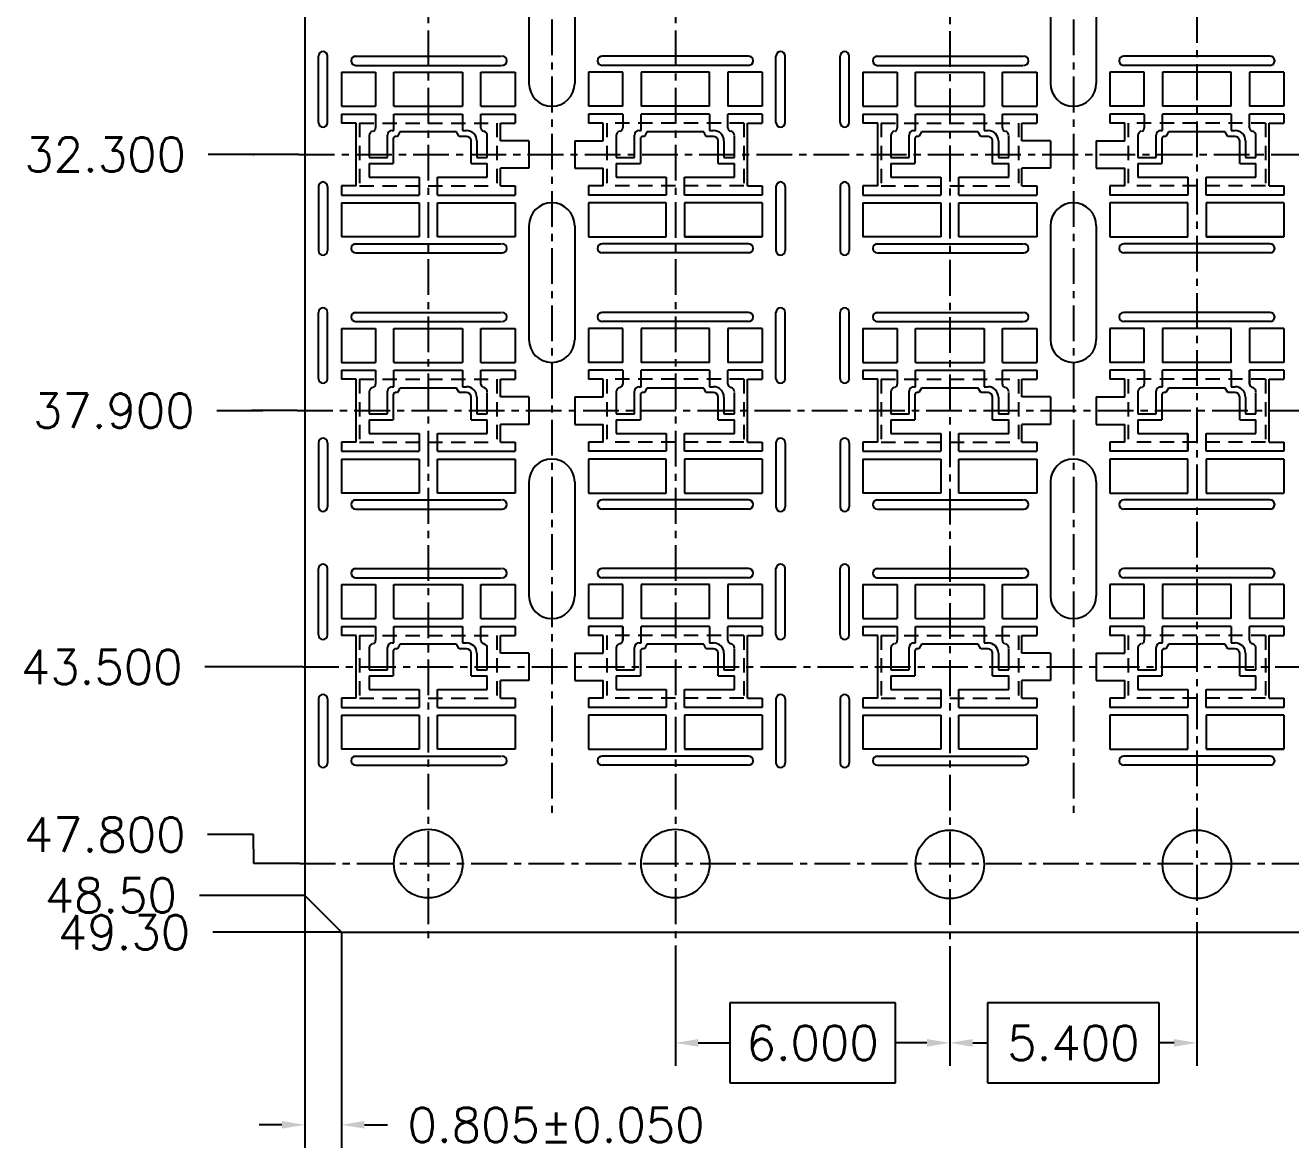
# Model space of a CAD drawing. Extents: x -243 to 181, y -292 to 90.
# Drawn here: x -242.5 to -131.9, y -161.1 to -62.9 of the extents above; entities that cross this region are included whole.
import ezdxf

# ---------------------------------------------------------------- set-up
doc = ezdxf.new("R2010")
doc.units = 0
doc.header["$LTSCALE"] = 2.5
doc.header["$MEASUREMENT"] = 0
doc.header["$PDMODE"] = 34
doc.linetypes.add('CENTER', pattern=[2, 1.25, -0.25, 0.25, -0.25])
doc.linetypes.add('DASHED', pattern=[0.8, 0.5, -0.3])
doc.layers.get('DEFPOINTS').update_dxf_attribs({"linetype": 'CONTINUOUS'})
for name, color, linetype in [('BORDER', 10, 'DASHED'), ('CENTER', 7, 'CENTER'), ('DIM', 7, 'CONTINUOUS'), ('INNERFRAME', 5, 'CONTINUOUS'), ('LF', 5, 'CONTINUOUS')]:
    doc.layers.add(name, color=color, linetype=linetype)
doc.styles.get("Standard").update_dxf_attribs({"font": 'txt.shx', "height": 3})
doc.dimstyles.new('DIM-B', dxfattribs={"dimscale": 2, "dimtxt": 3, "dimasz": 1, "dimexe": 1, "dimexo": 0, "dimgap": 1, "dimtad": 0, "dimtih": 1, "dimtoh": 1, "dimdec": 3, "dimlfac": 0.05, "dimzin": 0, "dimdsep": 46, "dimtxsty": 'STANDARD', "dimcen": 0.5, "dimadec": 0, "dimazin": 0, "dimtp": 0.025, "dimtm": 0.025, "dimtfac": 1, "dimtdec": 3, "dimtofl": 0, "dimtmove": 0, "dimatfit": 3, "dimfxl": 1, "dimtolj": 1, "dimtzin": 0, "dimarcsym": 0})
doc.dimstyles.new('DIM-B$6', dxfattribs={"dimscale": 2, "dimtxt": 3, "dimasz": 1, "dimexe": 1, "dimexo": 0, "dimgap": 1, "dimtad": 0, "dimtih": 1, "dimtoh": 1, "dimdec": 3, "dimlfac": 0.05, "dimzin": 0, "dimdsep": 46, "dimtxsty": 'STANDARD', "dimcen": 0.5, "dimadec": 0, "dimazin": 0, "dimtp": 0.025, "dimtm": 0.025, "dimtfac": 1, "dimtdec": 3, "dimtofl": 0, "dimtmove": 0, "dimatfit": 3, "dimfxl": 1, "dimtolj": 1, "dimtzin": 0, "dimarcsym": 0})
doc.dimstyles.new('DIM-B_ 1_4', dxfattribs={"dimtxt": 3, "dimasz": 1, "dimexe": 1, "dimexo": 0, "dimgap": 1, "dimtad": 0, "dimtih": 1, "dimtoh": 1, "dimlfac": 0.25, "dimzin": 0, "dimdsep": 46, "dimtxsty": 'STANDARD', "dimcen": 0.5, "dimadec": 0, "dimazin": 0, "dimtp": 0.025, "dimtm": 0.025, "dimtfac": 1, "dimtofl": 0, "dimtmove": 0, "dimatfit": 3, "dimfxl": 1, "dimtolj": 1, "dimtzin": 0, "dimarcsym": 0})

# ---------------------------------------------------------------- blocks, each defined once
blk = doc.blocks.new('*D1')
at = {"layer": 'DEFPOINTS', "color": 0, "transparency": 16777216}
for p in [(-104.73, 682.25), (-101.51, 679.03), (-104.73, 662.19)]:
    blk.add_point(p, dxfattribs=at)
at = {"layer": 'DIM', "color": 0, "lineweight": -2, "transparency": 16777216}
for p, q in [((-104.73, 682.25), (-104.73, 660.19)), ((-101.51, 679.03), (-101.51, 660.19)), ((-106.73, 662.19), (-108.73, 662.19)), ((-99.51, 662.19), (-97.51, 662.19))]:
    blk.add_line(p, q, dxfattribs=at)
at = {"layer": 'DIM', "color": 0, "transparency": 16777216}
for points in [[(-106.73, 662.53), (-106.73, 661.86), (-104.73, 662.19)], [(-99.51, 662.53), (-99.51, 661.86), (-101.51, 662.19)]]:
    blk.add_solid(points, dxfattribs=at)
at = {"layer": 'DIM', "color": 0, "transparency": 16777216, "insert": (-82.76, 662.19), "char_height": 3, "attachment_point": 5}
blk.add_mtext('\\A1;0.805%%P0.050', dxfattribs=at)
blk = doc.blocks.new('*D12')
at = {"layer": 'DEFPOINTS', "color": 0, "transparency": 16777216}
for p in [(-93.93, 876.23), (-113.18, 747.03), (-105.25, 747.03)]:
    blk.add_point(p, dxfattribs=at)
at = {"layer": 'DIM', "color": 0, "lineweight": -2, "transparency": 16777216}
for p, q in [((-109.18, 747.03), (-113.18, 747.03)), ((-105.25, 747.03), (-109.25, 747.03)), ((-109.25, 747.03), (-109.18, 747.03))]:
    blk.add_line(p, q, dxfattribs=at)
at = {"layer": 'DIM', "color": 0, "transparency": 16777216, "insert": (-122.18, 747.03), "char_height": 3, "attachment_point": 5}
blk.add_mtext('\\A1;32.300', dxfattribs=at)
blk = doc.blocks.new('*D13')
at = {"layer": 'DEFPOINTS', "color": 0, "transparency": 16777216}
for p in [(-93.93, 876.23), (-112.42, 724.63), (-105.4, 724.64)]:
    blk.add_point(p, dxfattribs=at)
at = {"layer": 'DIM', "color": 0, "lineweight": -2, "transparency": 16777216}
for p, q in [((-108.42, 724.63), (-112.42, 724.63)), ((-105.4, 724.64), (-109.4, 724.64)), ((-109.4, 724.64), (-108.42, 724.63))]:
    blk.add_line(p, q, dxfattribs=at)
at = {"layer": 'DIM', "color": 0, "transparency": 16777216, "insert": (-121.42, 724.63), "char_height": 3, "attachment_point": 5}
blk.add_mtext('\\A1;37.900', dxfattribs=at)
blk = doc.blocks.new('*D14')
at = {"layer": 'DEFPOINTS', "color": 0, "transparency": 16777216}
for p in [(-93.93, 876.23), (-113.48, 702.23), (-104.89, 702.23)]:
    blk.add_point(p, dxfattribs=at)
at = {"layer": 'DIM', "color": 0, "lineweight": -2, "transparency": 16777216}
for p, q in [((-109.48, 702.23), (-113.48, 702.23)), ((-108.89, 702.23), (-109.48, 702.23)), ((-104.89, 702.23), (-108.89, 702.23))]:
    blk.add_line(p, q, dxfattribs=at)
at = {"layer": 'DIM', "color": 0, "transparency": 16777216, "insert": (-122.48, 702.23), "char_height": 3, "attachment_point": 5}
blk.add_mtext('\\A1;43.500', dxfattribs=at)
blk = doc.blocks.new('*D15')
at = {"layer": 'DEFPOINTS', "color": 0, "transparency": 16777216}
for p in [(-93.93, 876.23), (-113.22, 687.57), (-105.17, 685.03)]:
    blk.add_point(p, dxfattribs=at)
at = {"layer": 'DIM', "color": 0, "lineweight": -2, "transparency": 16777216}
for p, q in [((-109.22, 687.57), (-113.22, 687.57)), ((-109.17, 685.03), (-109.22, 687.57)), ((-105.17, 685.03), (-109.17, 685.03))]:
    blk.add_line(p, q, dxfattribs=at)
at = {"layer": 'DIM', "color": 0, "transparency": 16777216, "insert": (-122.22, 687.57), "char_height": 3, "attachment_point": 5}
blk.add_mtext('\\A1;47.800', dxfattribs=at)
blk = doc.blocks.new('*D17')
at = {"layer": 'DEFPOINTS', "color": 0, "transparency": 16777216}
for p in [(-93.93, 876.23), (-112.78, 679.03), (-101.51, 679.03)]:
    blk.add_point(p, dxfattribs=at)
at = {"layer": 'DIM', "color": 0, "lineweight": -2, "transparency": 16777216}
blk.add_line((-101.51, 679.03), (-112.78, 679.03), dxfattribs=at)
at = {"layer": 'DIM', "color": 0, "transparency": 16777216, "insert": (-120.53, 679.03), "char_height": 3, "attachment_point": 5}
blk.add_mtext('\\A1;49.30', dxfattribs=at)
blk = doc.blocks.new('*D20')
at = {"layer": 'DEFPOINTS', "color": 0, "transparency": 16777216}
for p in [(-93.93, 876.23), (-113.94, 682.25), (-104.73, 682.25)]:
    blk.add_point(p, dxfattribs=at)
at = {"layer": 'DIM', "color": 0, "lineweight": -2, "transparency": 16777216}
blk.add_line((-104.73, 682.25), (-113.94, 682.25), dxfattribs=at)
at = {"layer": 'DIM', "color": 0, "transparency": 16777216, "insert": (-121.69, 682.25), "char_height": 3, "attachment_point": 5}
blk.add_mtext('\\A1;48.50', dxfattribs=at)
blk = doc.blocks.new('*D21')
at = {"layer": 'DEFPOINTS', "color": 0, "transparency": 16777216}
for p in [(-72.33, 677.52), (-48.33, 677.57), (-48.33, 669.36)]:
    blk.add_point(p, dxfattribs=at)
at = {"layer": 'DIM', "color": 0, "lineweight": -2, "transparency": 16777216}
for p, q in [((-72.33, 677.52), (-72.33, 667.36)), ((-48.33, 677.57), (-48.33, 667.36)), ((-53.08, 672.86), (-67.58, 672.86)), ((-67.58, 672.86), (-67.58, 665.86)), ((-53.08, 665.86), (-53.08, 672.86)), ((-70.33, 669.36), (-67.58, 669.36)), ((-50.33, 669.36), (-53.08, 669.36)), ((-67.58, 665.86), (-53.08, 665.86))]:
    blk.add_line(p, q, dxfattribs=at)
at = {"layer": 'DIM', "color": 0, "transparency": 16777216}
for points in [[(-70.33, 669.69), (-70.33, 669.02), (-72.33, 669.36)], [(-50.33, 669.69), (-50.33, 669.02), (-48.33, 669.36)]]:
    blk.add_solid(points, dxfattribs=at)
at = {"layer": 'DIM', "color": 0, "transparency": 16777216, "insert": (-60.33, 669.36), "char_height": 3, "attachment_point": 5}
blk.add_mtext('\\A1;6.000', dxfattribs=at)
blk = doc.blocks.new('*D24')
at = {"layer": 'DEFPOINTS', "color": 0, "transparency": 16777216}
for p in [(-48.33, 677.57), (-26.73, 677.45), (-48.33, 669.36)]:
    blk.add_point(p, dxfattribs=at)
at = {"layer": 'DIM', "color": 0, "lineweight": -2, "transparency": 16777216}
for p, q in [((-48.33, 677.57), (-48.33, 667.36)), ((-26.73, 677.45), (-26.73, 667.36)), ((-30.03, 672.86), (-45.03, 672.86)), ((-45.03, 672.86), (-45.03, 665.86)), ((-30.03, 665.86), (-30.03, 672.86)), ((-46.33, 669.36), (-45.03, 669.36)), ((-28.73, 669.36), (-30.03, 669.36)), ((-45.03, 665.86), (-30.03, 665.86))]:
    blk.add_line(p, q, dxfattribs=at)
at = {"layer": 'DIM', "color": 0, "transparency": 16777216}
for points in [[(-46.33, 669.69), (-46.33, 669.02), (-48.33, 669.36)], [(-28.73, 669.69), (-28.73, 669.02), (-26.73, 669.36)]]:
    blk.add_solid(points, dxfattribs=at)
at = {"layer": 'DIM', "color": 0, "transparency": 16777216, "insert": (-37.53, 669.36), "char_height": 3, "attachment_point": 5}
blk.add_mtext('\\A1;5.400', dxfattribs=at)
blk = doc.blocks.new('*D94')
at = {"layer": 'DEFPOINTS', "color": 0, "transparency": 16777216}
for p in [(-93.93, 876.23), (10.07, 753.25), (34.06, 753.25)]:
    blk.add_point(p, dxfattribs=at)
at = {"layer": 'DIM', "color": 0, "lineweight": -2, "transparency": 16777216}
blk.add_line((10.07, 753.25), (34.06, 753.25), dxfattribs=at)
at = {"layer": 'DIM', "color": 0, "transparency": 16777216, "insert": (40.81, 753.25), "char_height": 3, "attachment_point": 5}
blk.add_mtext('\\A1;30.75', dxfattribs=at)
blk = doc.blocks.new('*D95')
at = {"layer": 'DEFPOINTS', "color": 0, "transparency": 16777216}
for p in [(-93.93, 876.23), (9.07, 718.4), (35.13, 718.4)]:
    blk.add_point(p, dxfattribs=at)
at = {"layer": 'DIM', "color": 0, "lineweight": -2, "transparency": 16777216}
blk.add_line((9.07, 718.4), (35.13, 718.4), dxfattribs=at)
at = {"layer": 'DIM', "color": 0, "transparency": 16777216, "insert": (42.13, 718.4), "char_height": 3, "attachment_point": 5}
blk.add_mtext('\\A1;39.46', dxfattribs=at)
blk = doc.blocks.new('*D96')
at = {"layer": 'DEFPOINTS', "color": 0, "transparency": 16777216}
for p in [(-93.93, 876.23), (9.07, 708.45), (35.72, 708.45)]:
    blk.add_point(p, dxfattribs=at)
at = {"layer": 'DIM', "color": 0, "lineweight": -2, "transparency": 16777216}
blk.add_line((9.07, 708.45), (35.72, 708.45), dxfattribs=at)
at = {"layer": 'DIM', "color": 0, "transparency": 16777216, "insert": (42.22, 708.45), "char_height": 3, "attachment_point": 5}
blk.add_mtext('\\A1;41.95', dxfattribs=at)
blk = doc.blocks.new('41930')
at = {"layer": 'INNERFRAME'}
for p, q in [((-221.82, 47.61), (-221.82, 41.55)), ((-213.82, 40.4), (-213.82, 47.61)), ((-183.82, 47.61), (-183.82, 40.4)), ((-175.82, 41.55), (-175.82, 47.61)), ((-214.66, 40.4), (-213.82, 40.4)), ((-211.22, 39.8), (-212.34, 37.86)), ((-196.32, 39.8), (-211.22, 39.8)), ((-186.42, 39.8), (-196.32, 39.8)), ((-185.3, 37.86), (-186.42, 39.8)), ((-183.82, 40.4), (-182.12, 40.4)), ((-224.62, 38.12), (-224.62, 28.6)), ((-216.66, 28.6), (-216.66, 38.4)), ((-214.12, 36.86), (-214.12, 26)), ((-212.34, 37.86), (-213.12, 37.86)), ((-182.12, 37.86), (-185.3, 37.86)), ((-180.12, 26), (-180.12, 35.86)), ((-177.58, 35.86), (-177.58, 28.6)), ((-173.02, 28.6), (-173.02, 37.94)), ((-224.62, 28.6), (-216.66, 28.6)), ((-177.58, 28.6), (-173.02, 28.6)), ((-224.62, 26), (-224.62, 20)), ((-224.62, 26), (-214.12, 26)), ((-224.62, 24.1), (-224.62, 20)), ((-224.62, 24.09), (-224.62, 19.99)), ((-180.12, 26), (-173.02, 26)), ((-173.02, 20), (-173.02, 26)), ((-224.62, 20), (-202.82, 20)), ((-202.82, 20), (-202.82, 12.19)), ((-194.82, 12.19), (-194.82, 20)), ((-194.82, 20), (-173.02, 20))]:
    blk.add_line(p, q, dxfattribs=at)
for centre, radius, start, end in [((-222.62, 38.12), 2, 105, 180), ((-223.32, 41.55), 1.5, 285, 360), ((-214.66, 38.4), 2, 90, 180), ((-182.12, 35.86), 4.54, 0, 90), ((-174.32, 41.55), 1.5, 180, 255), ((-175.02, 38.12), 2, 360, 75), ((-213.12, 36.86), 1, 90, 180), ((-182.12, 35.86), 2, 0, 90)]:
    blk.add_arc(centre, radius, start, end, dxfattribs=at)
blk = doc.blocks.new('*D118')
at = {"layer": 'DEFPOINTS', "color": 0, "transparency": 16777216}
for p in [(-93.93, 876.23), (8.07, 730.85), (33.14, 730.85)]:
    blk.add_point(p, dxfattribs=at)
at = {"layer": 'DIM', "color": 0, "lineweight": -2, "transparency": 16777216}
blk.add_line((8.07, 730.85), (33.14, 730.85), dxfattribs=at)
at = {"layer": 'DIM', "color": 0, "transparency": 16777216, "insert": (40.14, 730.85), "char_height": 3, "attachment_point": 5}
blk.add_mtext('\\A1;36.35', dxfattribs=at)
blk = doc.blocks.new('*D119')
at = {"layer": 'DEFPOINTS', "color": 0, "transparency": 16777216}
for p in [(-93.93, 876.23), (8.07, 740.8), (33.14, 740.8)]:
    blk.add_point(p, dxfattribs=at)
at = {"layer": 'DIM', "color": 0, "lineweight": -2, "transparency": 16777216}
blk.add_line((8.07, 740.8), (33.14, 740.8), dxfattribs=at)
at = {"layer": 'DIM', "color": 0, "transparency": 16777216, "insert": (40.14, 740.8), "char_height": 3, "attachment_point": 5}
blk.add_mtext('\\A1;33.86', dxfattribs=at)
blk = doc.blocks.new('*U128')
at = {"layer": 'LF'}
for p, q in [((-17.235, 8.6), (-4.435, 8.6)), ((-17.235, 7.8), (-4.435, 7.8)), ((17.165, 8.6), (4.365, 8.6)), ((17.165, 7.8), (4.365, 7.8)), ((-17.235, -7.8), (-4.435, -7.8)), ((-17.165, -8.6), (-4.365, -8.6)), ((17.165, -7.8), (4.365, -7.8)), ((17.165, -8.6), (4.365, -8.6))]:
    blk.add_line(p, q, dxfattribs=at)
for centre, start, end in [((-17.165, 8.2), 90, 270), ((-4.365, 8.2), 270, 90), ((4.365, 8.2), 90, 270), ((17.165, 8.2), 270, 90), ((-17.165, -8.2), 90, 270), ((-4.365, -8.2), 270, 90), ((4.365, -8.2), 90, 270), ((17.165, -8.2), 270, 90)]:
    blk.add_arc(centre, 0.4, start, end, dxfattribs=at)
blk = doc.blocks.new('*U129')
at = {"layer": 'DIM', "color": 0, "linetype": 'ByBlock', "lineweight": -2, "transparency": 16777216}
for p in [(0, -112), (45.6, -112), (0, -134.4), (45.6, -134.4), (0, -156.8), (45.6, -156.8)]:
    blk.add_blockref('*U128', p, dxfattribs=at)

msp = doc.modelspace()

# ---------------------------------------------------------------- linework, layer by layer
at = {"layer": 'BORDER'}
for p, q in [((-213.316, -71.469), (-213.316, -76.969)), ((-213.316, -71.469), (-201.316, -71.469)), ((-201.316, -71.469), (-201.316, -76.969)), ((-179.716, -71.469), (-191.716, -71.469)), ((-191.716, -71.469), (-191.716, -76.969)), ((-179.716, -71.469), (-179.716, -76.969)), ((-167.7169, -71.469), (-167.7169, -76.969)), ((-167.7169, -71.469), (-155.7169, -71.469)), ((-155.7169, -71.469), (-155.7169, -76.969)), ((-134.1169, -71.469), (-146.1169, -71.469)), ((-146.1169, -71.469), (-146.1169, -76.969)), ((-134.1169, -71.469), (-134.1169, -76.969)), ((-213.316, -76.969), (-201.316, -76.969)), ((-179.716, -76.969), (-191.716, -76.969)), ((-167.7169, -76.969), (-155.7169, -76.969)), ((-134.1169, -76.969), (-146.1169, -76.969)), ((-213.316, -93.8689), (-213.316, -99.3689)), ((-213.316, -93.8689), (-201.316, -93.8689)), ((-201.316, -93.8689), (-201.316, -99.3689)), ((-179.716, -93.8689), (-191.716, -93.8689)), ((-191.716, -93.8689), (-191.716, -99.3689)), ((-179.716, -93.8689), (-179.716, -99.3689)), ((-167.7169, -93.8689), (-167.7169, -99.3689)), ((-167.7169, -93.8689), (-155.7169, -93.8689)), ((-155.7169, -93.8689), (-155.7169, -99.3689)), ((-134.1169, -93.8689), (-146.1169, -93.8689)), ((-146.1169, -93.8689), (-146.1169, -99.3689)), ((-134.1169, -93.8689), (-134.1169, -99.3689)), ((-213.316, -99.3689), (-201.316, -99.3689)), ((-179.716, -99.3689), (-191.716, -99.3689)), ((-167.7169, -99.3689), (-155.7169, -99.3689)), ((-134.1169, -99.3689), (-146.1169, -99.3689)), ((-213.316, -116.2688), (-213.316, -121.7688)), ((-213.316, -116.2688), (-201.316, -116.2688)), ((-201.316, -116.2688), (-201.316, -121.7688)), ((-179.716, -116.2688), (-191.716, -116.2688)), ((-191.716, -116.2688), (-191.716, -121.7688)), ((-179.716, -116.2688), (-179.716, -121.7688)), ((-167.7169, -116.2688), (-167.7169, -121.7688)), ((-167.7169, -116.2688), (-155.7169, -116.2688)), ((-155.7169, -116.2688), (-155.7169, -121.7688)), ((-134.1169, -116.2688), (-146.1169, -116.2688)), ((-146.1169, -116.2688), (-146.1169, -121.7688)), ((-134.1169, -116.2688), (-134.1169, -121.7688)), ((-213.316, -121.7688), (-201.316, -121.7688)), ((-179.716, -121.7688), (-191.716, -121.7688)), ((-167.7169, -121.7688), (-155.7169, -121.7688)), ((-134.1169, -121.7688), (-146.1169, -121.7688))]:
    msp.add_line(p, q, dxfattribs=at)
at = {"layer": 'CENTER'}
for p, q in [((-207.316, 66.6204), (-207.316, -143.3763)), ((-185.716, 66.6204), (-185.716, -143.7334)), ((-161.7169, 66.5538), (-161.7169, -143.681)), ((-140.1169, 63.6619), (-140.1169, -143.8)), ((-196.516, 52.5823), (-196.516, -132.0777)), ((-150.9169, 52.5823), (-150.9169, -132.0777)), ((-218.6303, -74.2202), (-82.9527, -74.2202)), ((-218.7841, -96.618), (-82.6123, -96.618)), ((-218.274, -119.0203), (-83.1229, -119.0203)), ((-218.556, -136.2196), (-82.2718, -136.2196))]:
    msp.add_line(p, q, dxfattribs=at)
at = {"layer": 'INNERFRAME'}
for p, q in [((-211.916, -67.0272), (-211.916, -70.0055)), ((-210.316, -70.0055), (-210.316, -67.0272)), ((-204.316, -67.0272), (-204.316, -70.0055)), ((-202.716, -70.0055), (-202.716, -67.0272)), ((-190.316, -70.0055), (-190.316, -67.0272)), ((-188.716, -67.0272), (-188.716, -70.0055)), ((-182.716, -70.0055), (-182.716, -67.0272)), ((-181.116, -67.0272), (-181.116, -70.0055)), ((-166.3169, -67.0272), (-166.3169, -70.0055)), ((-164.7169, -70.0055), (-164.7169, -67.0272)), ((-158.7169, -67.0272), (-158.7169, -70.0055)), ((-157.1169, -70.0055), (-157.1169, -67.0272)), ((-144.7169, -70.0055), (-144.7169, -67.0272)), ((-143.1169, -67.0272), (-143.1169, -70.0055)), ((-137.1169, -70.0055), (-137.1169, -67.0272)), ((-135.5169, -67.0272), (-135.5169, -70.0055)), ((-166.3169, -70.6855), (-166.3169, -71.897)), ((-157.1169, -71.897), (-157.1169, -70.6855)), ((-208.116, -78.449), (-208.116, -81.4272)), ((-206.516, -81.4272), (-206.516, -78.449)), ((-186.516, -81.4272), (-186.516, -78.449)), ((-184.916, -78.449), (-184.916, -81.4272)), ((-162.5169, -78.449), (-162.5169, -81.4272)), ((-160.9169, -81.4272), (-160.9169, -78.449)), ((-140.9169, -81.4272), (-140.9169, -78.449)), ((-139.3169, -78.449), (-139.3169, -81.4272)), ((-211.916, -89.4272), (-211.916, -92.4054)), ((-210.316, -92.4054), (-210.316, -89.4272)), ((-204.316, -89.4272), (-204.316, -92.4054)), ((-202.716, -92.4054), (-202.716, -89.4272)), ((-190.316, -92.4054), (-190.316, -89.4272)), ((-188.716, -89.4272), (-188.716, -92.4054)), ((-182.716, -92.4054), (-182.716, -89.4272)), ((-181.116, -89.4272), (-181.116, -92.4054)), ((-166.3169, -89.4272), (-166.3169, -92.4054)), ((-164.7169, -92.4054), (-164.7169, -89.4272)), ((-158.7169, -89.4272), (-158.7169, -92.4054)), ((-157.1169, -92.4054), (-157.1169, -89.4272)), ((-144.7169, -92.4054), (-144.7169, -89.4272)), ((-143.1169, -89.4272), (-143.1169, -92.4054)), ((-137.1169, -92.4054), (-137.1169, -89.4272)), ((-135.5169, -89.4272), (-135.5169, -92.4054)), ((-211.916, -93.0854), (-211.916, -94.297)), ((-135.5169, -93.0854), (-135.5169, -94.297)), ((-140.9169, -100.1689), (-140.9169, -98.6072)), ((-208.116, -100.8489), (-208.116, -103.8272)), ((-206.516, -103.8272), (-206.516, -100.8489)), ((-186.516, -103.8272), (-186.516, -100.8489)), ((-184.916, -100.8489), (-184.916, -103.8272)), ((-162.5169, -100.8489), (-162.5169, -103.8272)), ((-160.9169, -103.8272), (-160.9169, -100.8489)), ((-140.9169, -103.8272), (-140.9169, -100.8489)), ((-139.3169, -100.8489), (-139.3169, -103.8272)), ((-211.916, -111.8271), (-211.916, -114.8053)), ((-210.316, -114.8053), (-210.316, -111.8271)), ((-204.316, -111.8271), (-204.316, -114.8053)), ((-202.716, -114.8053), (-202.716, -111.8271)), ((-190.316, -114.8053), (-190.316, -111.8271)), ((-188.716, -111.8271), (-188.716, -114.8053)), ((-182.716, -114.8053), (-182.716, -111.8271)), ((-181.116, -111.8271), (-181.116, -114.8053)), ((-166.3169, -111.8271), (-166.3169, -114.8053)), ((-164.7169, -114.8053), (-164.7169, -111.8271)), ((-158.7169, -111.8271), (-158.7169, -114.8053)), ((-157.1169, -114.8053), (-157.1169, -111.8271)), ((-144.7169, -114.8053), (-144.7169, -111.8271)), ((-143.1169, -111.8271), (-143.1169, -114.8053)), ((-137.1169, -114.8053), (-137.1169, -111.8271)), ((-135.5169, -111.8271), (-135.5169, -114.8053)), ((-202.716, -116.6969), (-202.716, -115.4853)), ((-190.316, -116.6969), (-190.316, -115.4853)), ((-208.116, -123.2488), (-208.116, -126.2271)), ((-206.516, -126.2271), (-206.516, -123.2488)), ((-186.516, -126.2271), (-186.516, -123.2488)), ((-184.916, -123.2488), (-184.916, -126.2271)), ((-162.5169, -123.2488), (-162.5169, -126.2271)), ((-160.9169, -126.2271), (-160.9169, -123.2488)), ((-140.9169, -126.2271), (-140.9169, -123.2488)), ((-139.3169, -123.2488), (-139.3169, -126.2271))]:
    msp.add_line(p, q, dxfattribs=at)
at = {"layer": 'LF'}
for p, q in [((-218.116, 57.7604), (-218.116, -138.9996)), ((-198.516, -58.0491), (-198.516, -68.0055)), ((-194.516, -58.0491), (-194.516, -68.0055)), ((-152.9169, -58.0491), (-152.9169, -68.0055)), ((-148.9169, -58.0491), (-148.9169, -68.0055)), ((-216.916, -71.4272), (-216.916, -65.6272)), ((-216.116, -71.4272), (-216.116, -65.6272)), ((-176.916, -71.4272), (-176.916, -65.6272)), ((-176.116, -71.4272), (-176.116, -65.6272)), ((-171.3169, -71.4272), (-171.3169, -65.6272)), ((-170.5169, -71.4272), (-170.5169, -65.6272)), ((-214.916, -67.0272), (-211.916, -67.0272)), ((-214.916, -67.0272), (-214.916, -70.0055)), ((-210.316, -67.0272), (-204.316, -67.0272)), ((-202.716, -67.0272), (-199.716, -67.0272)), ((-199.716, -67.0272), (-199.716, -70.0055)), ((-199.716, -67.0272), (-199.716, -70.0055)), ((-190.316, -67.0272), (-193.316, -67.0272)), ((-193.316, -67.0272), (-193.316, -70.0055)), ((-193.316, -67.0272), (-193.316, -70.0055)), ((-182.716, -67.0272), (-188.716, -67.0272)), ((-178.116, -67.0272), (-181.116, -67.0272)), ((-178.116, -67.0272), (-178.116, -70.0055)), ((-169.3169, -67.0272), (-166.3169, -67.0272)), ((-169.3169, -67.0272), (-169.3169, -70.0055)), ((-164.7169, -67.0272), (-158.7169, -67.0272)), ((-157.1169, -67.0272), (-154.1169, -67.0272)), ((-154.1169, -67.0272), (-154.1169, -70.0055)), ((-154.1169, -67.0272), (-154.1169, -70.0055)), ((-144.7169, -67.0272), (-147.7169, -67.0272)), ((-147.7169, -67.0272), (-147.7169, -70.0055)), ((-147.7169, -67.0272), (-147.7169, -70.0055)), ((-137.1169, -67.0272), (-143.1169, -67.0272)), ((-132.5169, -67.0272), (-135.5169, -67.0272)), ((-132.5169, -67.0272), (-132.5169, -70.0055)), ((-214.916, -70.0055), (-211.916, -70.0055)), ((-214.916, -70.6855), (-211.916, -70.6855)), ((-214.916, -70.6855), (-214.916, -71.469)), ((-210.316, -70.0055), (-204.316, -70.0055)), ((-210.316, -70.6855), (-204.316, -70.6855)), ((-202.716, -70.0055), (-199.716, -70.0055)), ((-202.716, -70.6855), (-199.716, -70.6855)), ((-199.716, -70.6855), (-199.716, -71.469)), ((-190.316, -70.0055), (-193.316, -70.0055)), ((-190.316, -70.6855), (-193.316, -70.6855)), ((-193.316, -70.6855), (-193.316, -71.469)), ((-182.716, -70.0055), (-188.716, -70.0055)), ((-182.716, -70.6855), (-188.716, -70.6855)), ((-178.116, -70.0055), (-181.116, -70.0055)), ((-178.116, -70.6855), (-181.116, -70.6855)), ((-178.116, -70.6855), (-178.116, -71.469)), ((-169.3169, -70.0055), (-166.3169, -70.0055)), ((-169.3169, -70.6855), (-166.3169, -70.6855)), ((-169.3169, -70.6855), (-169.3169, -71.469)), ((-164.7169, -70.0055), (-158.7169, -70.0055)), ((-164.7169, -70.6855), (-158.7169, -70.6855)), ((-157.1169, -70.0055), (-154.1169, -70.0055)), ((-157.1169, -70.6855), (-154.1169, -70.6855)), ((-154.1169, -70.6855), (-154.1169, -71.469)), ((-144.7169, -70.0055), (-147.7169, -70.0055)), ((-144.7169, -70.6855), (-147.7169, -70.6855)), ((-147.7169, -70.6855), (-147.7169, -71.469)), ((-137.1169, -70.0055), (-143.1169, -70.0055)), ((-137.1169, -70.6855), (-143.1169, -70.6855)), ((-132.5169, -70.0055), (-135.5169, -70.0055)), ((-132.5169, -70.6855), (-135.5169, -70.6855)), ((-132.5169, -70.6855), (-132.5169, -71.469)), ((-213.62, -71.469), (-214.916, -71.469)), ((-213.62, -76.969), (-213.62, -71.469)), ((-201.012, -73.019), (-201.012, -71.469)), ((-201.012, -71.469), (-199.716, -71.469)), ((-192.02, -71.469), (-193.316, -71.469)), ((-192.02, -73.019), (-192.02, -71.469)), ((-179.412, -76.969), (-179.412, -71.469)), ((-179.412, -71.469), (-178.116, -71.469)), ((-168.0209, -71.469), (-169.3169, -71.469)), ((-168.0209, -76.969), (-168.0209, -71.469)), ((-155.4129, -73.019), (-155.4129, -71.469)), ((-155.4129, -71.469), (-154.1169, -71.469)), ((-146.4209, -71.469), (-147.7169, -71.469)), ((-146.4209, -73.019), (-146.4209, -71.469)), ((-133.8129, -76.969), (-133.8129, -71.469)), ((-133.8129, -71.469), (-132.5169, -71.469)), ((-198.516, -73.019), (-201.012, -73.019)), ((-198.516, -73.019), (-198.516, -75.419)), ((-194.516, -73.019), (-192.02, -73.019)), ((-194.516, -73.019), (-194.516, -75.419)), ((-152.9169, -73.019), (-155.4129, -73.019)), ((-152.9169, -73.019), (-152.9169, -75.419)), ((-148.9169, -73.019), (-146.4209, -73.019)), ((-148.9169, -73.019), (-148.9169, -75.419)), ((-201.012, -76.969), (-201.012, -75.419)), ((-198.516, -75.419), (-201.012, -75.419)), ((-194.516, -75.419), (-192.02, -75.419)), ((-192.02, -76.969), (-192.02, -75.419)), ((-155.4129, -76.969), (-155.4129, -75.419)), ((-152.9169, -75.419), (-155.4129, -75.419)), ((-148.9169, -75.419), (-146.4209, -75.419)), ((-146.4209, -76.969), (-146.4209, -75.419)), ((-216.916, -77.0272), (-216.916, -82.6272)), ((-216.116, -77.0272), (-216.116, -82.6272)), ((-214.916, -76.969), (-214.916, -77.769)), ((-213.62, -76.969), (-214.916, -76.969)), ((-201.012, -76.969), (-199.716, -76.969)), ((-199.716, -76.969), (-199.716, -77.769)), ((-193.316, -76.969), (-193.316, -77.769)), ((-192.02, -76.969), (-193.316, -76.969)), ((-179.412, -76.969), (-178.116, -76.969)), ((-178.116, -76.969), (-178.116, -77.769)), ((-176.916, -77.0272), (-176.916, -82.6272)), ((-176.116, -77.0272), (-176.116, -82.6272)), ((-171.3169, -77.0272), (-171.3169, -82.6272)), ((-170.5169, -77.0272), (-170.5169, -82.6272)), ((-169.3169, -76.969), (-169.3169, -77.769)), ((-168.0209, -76.969), (-169.3169, -76.969)), ((-155.4129, -76.969), (-154.1169, -76.969)), ((-154.1169, -76.969), (-154.1169, -77.769)), ((-147.7169, -76.969), (-147.7169, -77.769)), ((-146.4209, -76.969), (-147.7169, -76.969)), ((-133.8129, -76.969), (-132.5169, -76.969)), ((-132.5169, -76.969), (-132.5169, -77.769)), ((-214.916, -77.769), (-208.116, -77.769)), ((-214.916, -78.449), (-208.116, -78.449)), ((-214.916, -78.449), (-214.916, -81.4272)), ((-206.516, -77.769), (-199.716, -77.769)), ((-206.516, -78.449), (-199.716, -78.449)), ((-199.716, -78.449), (-199.716, -81.4272)), ((-186.516, -77.769), (-193.316, -77.769)), ((-186.516, -78.449), (-193.316, -78.449)), ((-193.316, -78.449), (-193.316, -81.4272)), ((-178.116, -77.769), (-184.916, -77.769)), ((-178.116, -78.449), (-184.916, -78.449)), ((-178.116, -78.449), (-178.116, -81.4272)), ((-178.116, -78.449), (-178.116, -81.4272)), ((-169.3169, -77.769), (-162.5169, -77.769)), ((-169.3169, -78.449), (-162.5169, -78.449)), ((-169.3169, -78.449), (-169.3169, -81.4272)), ((-160.9169, -77.769), (-154.1169, -77.769)), ((-160.9169, -78.449), (-154.1169, -78.449)), ((-154.1169, -78.449), (-154.1169, -81.4272)), ((-140.9169, -77.769), (-147.7169, -77.769)), ((-140.9169, -78.449), (-147.7169, -78.449)), ((-147.7169, -78.449), (-147.7169, -81.4272)), ((-132.5169, -77.769), (-139.3169, -77.769)), ((-132.5169, -78.449), (-139.3169, -78.449)), ((-132.5169, -78.449), (-132.5169, -81.4272)), ((-132.5169, -78.449), (-132.5169, -81.4272)), ((-198.516, -80.449), (-198.516, -90.4054)), ((-194.516, -80.449), (-194.516, -90.4054)), ((-152.9169, -80.449), (-152.9169, -90.4054)), ((-148.9169, -80.449), (-148.9169, -90.4054)), ((-208.116, -81.4272), (-214.916, -81.4272)), ((-199.716, -81.4272), (-206.516, -81.4272)), ((-193.316, -81.4272), (-186.516, -81.4272)), ((-178.116, -81.4272), (-184.916, -81.4272)), ((-184.916, -81.4272), (-178.116, -81.4272)), ((-162.5169, -81.4272), (-169.3169, -81.4272)), ((-154.1169, -81.4272), (-160.9169, -81.4272)), ((-147.7169, -81.4272), (-140.9169, -81.4272)), ((-132.5169, -81.4272), (-139.3169, -81.4272)), ((-139.3169, -81.4272), (-132.5169, -81.4272)), ((-216.916, -93.8272), (-216.916, -88.0272)), ((-216.116, -93.8272), (-216.116, -88.0272)), ((-176.916, -93.8272), (-176.916, -88.0272)), ((-176.116, -93.8272), (-176.116, -88.0272)), ((-171.3169, -93.8272), (-171.3169, -88.0272)), ((-170.5169, -93.8272), (-170.5169, -88.0272)), ((-214.916, -89.4272), (-211.916, -89.4272)), ((-214.916, -89.4272), (-214.916, -92.4054)), ((-210.316, -89.4272), (-204.316, -89.4272)), ((-202.716, -89.4272), (-199.716, -89.4272)), ((-199.716, -89.4272), (-199.716, -92.4054)), ((-199.716, -89.4272), (-199.716, -92.4054)), ((-190.316, -89.4272), (-193.316, -89.4272)), ((-193.316, -89.4272), (-193.316, -92.4054)), ((-193.316, -89.4272), (-193.316, -92.4054)), ((-182.716, -89.4272), (-188.716, -89.4272)), ((-178.116, -89.4272), (-181.116, -89.4272)), ((-178.116, -89.4272), (-178.116, -92.4054)), ((-169.3169, -89.4272), (-166.3169, -89.4272)), ((-169.3169, -89.4272), (-169.3169, -92.4054)), ((-164.7169, -89.4272), (-158.7169, -89.4272)), ((-157.1169, -89.4272), (-154.1169, -89.4272)), ((-154.1169, -89.4272), (-154.1169, -92.4054)), ((-154.1169, -89.4272), (-154.1169, -92.4054)), ((-144.7169, -89.4272), (-147.7169, -89.4272)), ((-147.7169, -89.4272), (-147.7169, -92.4054)), ((-147.7169, -89.4272), (-147.7169, -92.4054)), ((-137.1169, -89.4272), (-143.1169, -89.4272)), ((-132.5169, -89.4272), (-135.5169, -89.4272)), ((-132.5169, -89.4272), (-132.5169, -92.4054)), ((-214.916, -92.4054), (-211.916, -92.4054)), ((-210.316, -92.4054), (-204.316, -92.4054)), ((-202.716, -92.4054), (-199.716, -92.4054)), ((-190.316, -92.4054), (-193.316, -92.4054)), ((-182.716, -92.4054), (-188.716, -92.4054)), ((-178.116, -92.4054), (-181.116, -92.4054)), ((-169.3169, -92.4054), (-166.3169, -92.4054)), ((-164.7169, -92.4054), (-158.7169, -92.4054)), ((-157.1169, -92.4054), (-154.1169, -92.4054)), ((-144.7169, -92.4054), (-147.7169, -92.4054)), ((-137.1169, -92.4054), (-143.1169, -92.4054)), ((-132.5169, -92.4054), (-135.5169, -92.4054)), ((-214.916, -93.0854), (-211.916, -93.0854)), ((-214.916, -93.0854), (-214.916, -93.8689)), ((-213.62, -93.8689), (-214.916, -93.8689)), ((-213.62, -99.3689), (-213.62, -93.8689)), ((-210.316, -93.0854), (-204.316, -93.0854)), ((-202.716, -93.0854), (-199.716, -93.0854)), ((-201.012, -95.4189), (-201.012, -93.8689)), ((-201.012, -93.8689), (-199.716, -93.8689)), ((-199.716, -93.0854), (-199.716, -93.8689)), ((-190.316, -93.0854), (-193.316, -93.0854)), ((-193.316, -93.0854), (-193.316, -93.8689)), ((-192.02, -93.8689), (-193.316, -93.8689)), ((-192.02, -95.4189), (-192.02, -93.8689)), ((-182.716, -93.0854), (-188.716, -93.0854)), ((-178.116, -93.0854), (-181.116, -93.0854)), ((-179.412, -99.3689), (-179.412, -93.8689)), ((-179.412, -93.8689), (-178.116, -93.8689)), ((-178.116, -93.0854), (-178.116, -93.8689)), ((-169.3169, -93.0854), (-166.3169, -93.0854)), ((-169.3169, -93.0854), (-169.3169, -93.8689)), ((-168.0209, -93.8689), (-169.3169, -93.8689)), ((-168.0209, -99.3689), (-168.0209, -93.8689)), ((-164.7169, -93.0854), (-158.7169, -93.0854)), ((-157.1169, -93.0854), (-154.1169, -93.0854)), ((-155.4129, -95.4189), (-155.4129, -93.8689)), ((-155.4129, -93.8689), (-154.1169, -93.8689)), ((-154.1169, -93.0854), (-154.1169, -93.8689)), ((-144.7169, -93.0854), (-147.7169, -93.0854)), ((-147.7169, -93.0854), (-147.7169, -93.8689)), ((-146.4209, -93.8689), (-147.7169, -93.8689)), ((-146.4209, -95.4189), (-146.4209, -93.8689)), ((-137.1169, -93.0854), (-143.1169, -93.0854)), ((-132.5169, -93.0854), (-135.5169, -93.0854)), ((-133.8129, -99.3689), (-133.8129, -93.8689)), ((-133.8129, -93.8689), (-132.5169, -93.8689)), ((-132.5169, -93.0854), (-132.5169, -93.8689)), ((-198.516, -95.4189), (-201.012, -95.4189)), ((-198.516, -95.4189), (-198.516, -97.8189)), ((-194.516, -95.4189), (-192.02, -95.4189)), ((-194.516, -95.4189), (-194.516, -97.8189)), ((-152.9169, -95.4189), (-155.4129, -95.4189)), ((-152.9169, -95.4189), (-152.9169, -97.8189)), ((-148.9169, -95.4189), (-146.4209, -95.4189)), ((-148.9169, -95.4189), (-148.9169, -97.8189)), ((-201.012, -99.3689), (-201.012, -97.8189)), ((-198.516, -97.8189), (-201.012, -97.8189)), ((-194.516, -97.8189), (-192.02, -97.8189)), ((-192.02, -99.3689), (-192.02, -97.8189)), ((-155.4129, -99.3689), (-155.4129, -97.8189)), ((-152.9169, -97.8189), (-155.4129, -97.8189)), ((-148.9169, -97.8189), (-146.4209, -97.8189)), ((-146.4209, -99.3689), (-146.4209, -97.8189)), ((-216.916, -99.4272), (-216.916, -105.0272)), ((-216.116, -99.4272), (-216.116, -105.0272)), ((-214.916, -99.3689), (-214.916, -100.1689)), ((-213.62, -99.3689), (-214.916, -99.3689)), ((-201.012, -99.3689), (-199.716, -99.3689)), ((-199.716, -99.3689), (-199.716, -100.1689)), ((-193.316, -99.3689), (-193.316, -100.1689)), ((-192.02, -99.3689), (-193.316, -99.3689)), ((-179.412, -99.3689), (-178.116, -99.3689)), ((-178.116, -99.3689), (-178.116, -100.1689)), ((-176.916, -99.4272), (-176.916, -105.0272)), ((-176.116, -99.4272), (-176.116, -105.0272)), ((-171.3169, -99.4272), (-171.3169, -105.0272)), ((-170.5169, -99.4272), (-170.5169, -105.0272)), ((-169.3169, -99.3689), (-169.3169, -100.1689)), ((-168.0209, -99.3689), (-169.3169, -99.3689)), ((-155.4129, -99.3689), (-154.1169, -99.3689)), ((-154.1169, -99.3689), (-154.1169, -100.1689)), ((-147.7169, -99.3689), (-147.7169, -100.1689)), ((-146.4209, -99.3689), (-147.7169, -99.3689)), ((-133.8129, -99.3689), (-132.5169, -99.3689)), ((-132.5169, -99.3689), (-132.5169, -100.1689)), ((-214.916, -100.1689), (-208.116, -100.1689)), ((-206.516, -100.1689), (-199.716, -100.1689)), ((-186.516, -100.1689), (-193.316, -100.1689)), ((-178.116, -100.1689), (-184.916, -100.1689)), ((-169.3169, -100.1689), (-162.5169, -100.1689)), ((-160.9169, -100.1689), (-154.1169, -100.1689)), ((-140.9169, -100.1689), (-147.7169, -100.1689)), ((-132.5169, -100.1689), (-139.3169, -100.1689)), ((-214.916, -100.8489), (-208.116, -100.8489)), ((-214.916, -100.8489), (-214.916, -103.8272)), ((-206.516, -100.8489), (-199.716, -100.8489)), ((-199.716, -100.8489), (-199.716, -103.8272)), ((-186.516, -100.8489), (-193.316, -100.8489)), ((-193.316, -100.8489), (-193.316, -103.8272)), ((-178.116, -100.8489), (-184.916, -100.8489)), ((-178.116, -100.8489), (-178.116, -103.8272)), ((-169.3169, -100.8489), (-162.5169, -100.8489)), ((-169.3169, -100.8489), (-169.3169, -103.8272)), ((-160.9169, -100.8489), (-154.1169, -100.8489)), ((-154.1169, -100.8489), (-154.1169, -103.8272)), ((-140.9169, -100.8489), (-147.7169, -100.8489)), ((-147.7169, -100.8489), (-147.7169, -103.8272)), ((-132.5169, -100.8489), (-139.3169, -100.8489)), ((-132.5169, -100.8489), (-132.5169, -103.8272)), ((-198.516, -102.8489), (-198.516, -112.8053)), ((-194.516, -102.8489), (-194.516, -112.8053)), ((-152.9169, -102.8489), (-152.9169, -112.8053)), ((-148.9169, -102.8489), (-148.9169, -112.8053)), ((-208.116, -103.8272), (-214.916, -103.8272)), ((-199.716, -103.8272), (-206.516, -103.8272)), ((-193.316, -103.8272), (-186.516, -103.8272)), ((-184.916, -103.8272), (-178.116, -103.8272)), ((-162.5169, -103.8272), (-169.3169, -103.8272)), ((-154.1169, -103.8272), (-160.9169, -103.8272)), ((-147.7169, -103.8272), (-140.9169, -103.8272)), ((-139.3169, -103.8272), (-132.5169, -103.8272)), ((-216.916, -116.2271), (-216.916, -110.4271)), ((-216.116, -116.2271), (-216.116, -110.4271)), ((-176.916, -116.2271), (-176.916, -110.4271)), ((-176.116, -116.2271), (-176.116, -110.4271)), ((-171.3169, -116.2271), (-171.3169, -110.4271)), ((-170.5169, -116.2271), (-170.5169, -110.4271)), ((-214.916, -111.8271), (-211.916, -111.8271)), ((-214.916, -111.8271), (-214.916, -114.8053)), ((-210.316, -111.8271), (-204.316, -111.8271)), ((-202.716, -111.8271), (-199.716, -111.8271)), ((-199.716, -111.8271), (-199.716, -114.8053)), ((-199.716, -111.8271), (-199.716, -114.8053)), ((-190.316, -111.8271), (-193.316, -111.8271)), ((-193.316, -111.8271), (-193.316, -114.8053)), ((-193.316, -111.8271), (-193.316, -114.8053)), ((-182.716, -111.8271), (-188.716, -111.8271)), ((-178.116, -111.8271), (-181.116, -111.8271)), ((-178.116, -111.8271), (-178.116, -114.8053)), ((-169.3169, -111.8271), (-166.3169, -111.8271)), ((-169.3169, -111.8271), (-169.3169, -114.8053)), ((-164.7169, -111.8271), (-158.7169, -111.8271)), ((-157.1169, -111.8271), (-154.1169, -111.8271)), ((-154.1169, -111.8271), (-154.1169, -114.8053)), ((-154.1169, -111.8271), (-154.1169, -114.8053)), ((-144.7169, -111.8271), (-147.7169, -111.8271)), ((-147.7169, -111.8271), (-147.7169, -114.8053)), ((-147.7169, -111.8271), (-147.7169, -114.8053)), ((-137.1169, -111.8271), (-143.1169, -111.8271)), ((-132.5169, -111.8271), (-135.5169, -111.8271)), ((-132.5169, -111.8271), (-132.5169, -114.8053)), ((-214.916, -114.8053), (-211.916, -114.8053)), ((-210.316, -114.8053), (-204.316, -114.8053)), ((-202.716, -114.8053), (-199.716, -114.8053)), ((-190.316, -114.8053), (-193.316, -114.8053)), ((-182.716, -114.8053), (-188.716, -114.8053)), ((-178.116, -114.8053), (-181.116, -114.8053)), ((-169.3169, -114.8053), (-166.3169, -114.8053)), ((-164.7169, -114.8053), (-158.7169, -114.8053)), ((-157.1169, -114.8053), (-154.1169, -114.8053)), ((-144.7169, -114.8053), (-147.7169, -114.8053)), ((-137.1169, -114.8053), (-143.1169, -114.8053)), ((-132.5169, -114.8053), (-135.5169, -114.8053)), ((-214.916, -115.4853), (-211.916, -115.4853)), ((-214.916, -115.4853), (-214.916, -116.2688)), ((-210.316, -115.4853), (-204.316, -115.4853)), ((-202.716, -115.4853), (-199.716, -115.4853)), ((-199.716, -115.4853), (-199.716, -116.2688)), ((-190.316, -115.4853), (-193.316, -115.4853)), ((-193.316, -115.4853), (-193.316, -116.2688)), ((-182.716, -115.4853), (-188.716, -115.4853)), ((-178.116, -115.4853), (-181.116, -115.4853)), ((-178.116, -115.4853), (-178.116, -116.2688)), ((-169.3169, -115.4853), (-166.3169, -115.4853)), ((-169.3169, -115.4853), (-169.3169, -116.2688)), ((-164.7169, -115.4853), (-158.7169, -115.4853)), ((-157.1169, -115.4853), (-154.1169, -115.4853)), ((-154.1169, -115.4853), (-154.1169, -116.2688)), ((-144.7169, -115.4853), (-147.7169, -115.4853)), ((-147.7169, -115.4853), (-147.7169, -116.2688)), ((-137.1169, -115.4853), (-143.1169, -115.4853)), ((-132.5169, -115.4853), (-135.5169, -115.4853)), ((-132.5169, -115.4853), (-132.5169, -116.2688)), ((-213.62, -116.2688), (-214.916, -116.2688)), ((-213.62, -121.7688), (-213.62, -116.2688)), ((-201.012, -117.8188), (-201.012, -116.2688)), ((-201.012, -116.2688), (-199.716, -116.2688)), ((-192.02, -116.2688), (-193.316, -116.2688)), ((-192.02, -117.8188), (-192.02, -116.2688)), ((-179.412, -121.7688), (-179.412, -116.2688)), ((-179.412, -116.2688), (-178.116, -116.2688)), ((-168.0209, -116.2688), (-169.3169, -116.2688)), ((-168.0209, -121.7688), (-168.0209, -116.2688)), ((-155.4129, -117.8188), (-155.4129, -116.2688)), ((-155.4129, -116.2688), (-154.1169, -116.2688)), ((-146.4209, -116.2688), (-147.7169, -116.2688)), ((-146.4209, -117.8188), (-146.4209, -116.2688)), ((-133.8129, -121.7688), (-133.8129, -116.2688)), ((-133.8129, -116.2688), (-132.5169, -116.2688)), ((-198.516, -117.8188), (-201.012, -117.8188)), ((-198.516, -117.8188), (-198.516, -120.2188)), ((-194.516, -117.8188), (-192.02, -117.8188)), ((-194.516, -117.8188), (-194.516, -120.2188)), ((-152.9169, -117.8188), (-155.4129, -117.8188)), ((-152.9169, -117.8188), (-152.9169, -120.2188)), ((-148.9169, -117.8188), (-146.4209, -117.8188)), ((-148.9169, -117.8188), (-148.9169, -120.2188)), ((-201.012, -121.7688), (-201.012, -120.2188)), ((-198.516, -120.2188), (-201.012, -120.2188)), ((-194.516, -120.2188), (-192.02, -120.2188)), ((-192.02, -121.7688), (-192.02, -120.2188)), ((-155.4129, -121.7688), (-155.4129, -120.2188)), ((-152.9169, -120.2188), (-155.4129, -120.2188)), ((-148.9169, -120.2188), (-146.4209, -120.2188)), ((-146.4209, -121.7688), (-146.4209, -120.2188)), ((-216.916, -121.8271), (-216.916, -127.4271)), ((-216.116, -121.8271), (-216.116, -127.4271)), ((-214.916, -121.7688), (-214.916, -122.5688)), ((-213.62, -121.7688), (-214.916, -121.7688)), ((-214.916, -122.5688), (-208.116, -122.5688)), ((-206.516, -122.5688), (-199.716, -122.5688)), ((-201.012, -121.7688), (-199.716, -121.7688)), ((-199.716, -121.7688), (-199.716, -122.5688)), ((-193.316, -121.7688), (-193.316, -122.5688)), ((-192.02, -121.7688), (-193.316, -121.7688)), ((-186.516, -122.5688), (-193.316, -122.5688)), ((-178.116, -122.5688), (-184.916, -122.5688)), ((-179.412, -121.7688), (-178.116, -121.7688)), ((-178.116, -121.7688), (-178.116, -122.5688)), ((-176.916, -121.8271), (-176.916, -127.4271)), ((-176.116, -121.8271), (-176.116, -127.4271)), ((-171.3169, -121.8271), (-171.3169, -127.4271)), ((-170.5169, -121.8271), (-170.5169, -127.4271)), ((-169.3169, -121.7688), (-169.3169, -122.5688)), ((-168.0209, -121.7688), (-169.3169, -121.7688)), ((-169.3169, -122.5688), (-162.5169, -122.5688)), ((-160.9169, -122.5688), (-154.1169, -122.5688)), ((-155.4129, -121.7688), (-154.1169, -121.7688)), ((-154.1169, -121.7688), (-154.1169, -122.5688)), ((-147.7169, -121.7688), (-147.7169, -122.5688)), ((-146.4209, -121.7688), (-147.7169, -121.7688)), ((-140.9169, -122.5688), (-147.7169, -122.5688)), ((-132.5169, -122.5688), (-139.3169, -122.5688)), ((-133.8129, -121.7688), (-132.5169, -121.7688)), ((-132.5169, -121.7688), (-132.5169, -122.5688)), ((-214.916, -123.2488), (-208.116, -123.2488)), ((-214.916, -123.2488), (-214.916, -126.2271)), ((-206.516, -123.2488), (-199.716, -123.2488)), ((-199.716, -123.2488), (-199.716, -126.2271)), ((-186.516, -123.2488), (-193.316, -123.2488)), ((-193.316, -123.2488), (-193.316, -126.2271)), ((-178.116, -123.2488), (-184.916, -123.2488)), ((-178.116, -123.2488), (-178.116, -126.2271)), ((-178.116, -123.2488), (-178.116, -126.2271)), ((-169.3169, -123.2488), (-162.5169, -123.2488)), ((-169.3169, -123.2488), (-169.3169, -126.2271)), ((-160.9169, -123.2488), (-154.1169, -123.2488)), ((-154.1169, -123.2488), (-154.1169, -126.2271)), ((-140.9169, -123.2488), (-147.7169, -123.2488)), ((-147.7169, -123.2488), (-147.7169, -126.2271)), ((-132.5169, -123.2488), (-139.3169, -123.2488)), ((-132.5169, -123.2488), (-132.5169, -126.2271)), ((-132.5169, -123.2488), (-132.5169, -126.2271)), ((-208.116, -126.2271), (-214.916, -126.2271)), ((-199.716, -126.2271), (-206.516, -126.2271)), ((-193.316, -126.2271), (-186.516, -126.2271)), ((-178.116, -126.2271), (-184.916, -126.2271)), ((-184.916, -126.2271), (-178.116, -126.2271)), ((-162.5169, -126.2271), (-169.3169, -126.2271)), ((-154.1169, -126.2271), (-160.9169, -126.2271)), ((-147.7169, -126.2271), (-140.9169, -126.2271)), ((-132.5169, -126.2271), (-139.3169, -126.2271)), ((-139.3169, -126.2271), (-132.5169, -126.2271)), ((-218.116, -138.9996), (-214.896, -142.2196)), ((-214.896, -142.2196), (-82.1016, -142.2196))]:
    msp.add_line(p, q, dxfattribs=at)
for centre in [(-207.316, -136.2196), (-185.716, -136.2196), (-161.7169, -136.2862), (-140.1169, -136.2862)]:
    msp.add_circle(centre, 3, dxfattribs=at)
for centre, radius, start, end in [((-216.516, -65.6272), 0.4, 0, 180), ((-176.516, -65.6272), 0.4, 0, 180), ((-170.9169, -65.6272), 0.4, 0, 180), ((-196.516, -68.0055), 2, 180, 0), ((-150.9169, -68.0055), 2, 180, 0), ((-216.516, -71.4272), 0.4, 180, 0), ((-176.516, -71.4272), 0.4, 180, 0), ((-170.9169, -71.4272), 0.4, 180, 0), ((-216.516, -77.0272), 0.4, 0, 180), ((-176.516, -77.0272), 0.4, 0, 180), ((-170.9169, -77.0272), 0.4, 0, 180), ((-196.516, -80.449), 2, 0, 180), ((-150.9169, -80.449), 2, 0, 180), ((-216.516, -82.6272), 0.4, 180, 0), ((-176.516, -82.6272), 0.4, 180, 0), ((-170.9169, -82.6272), 0.4, 180, 0), ((-216.516, -88.0272), 0.4, 0, 180), ((-176.516, -88.0272), 0.4, 0, 180), ((-170.9169, -88.0272), 0.4, 0, 180), ((-196.516, -90.4054), 2, 180, 0), ((-150.9169, -90.4054), 2, 180, 0), ((-216.516, -93.8272), 0.4, 180, 0), ((-176.516, -93.8272), 0.4, 180, 0), ((-170.9169, -93.8272), 0.4, 180, 0), ((-216.516, -99.4272), 0.4, 0, 180), ((-176.516, -99.4272), 0.4, 0, 180), ((-170.9169, -99.4272), 0.4, 0, 180), ((-196.516, -102.8489), 2, 0, 180), ((-150.9169, -102.8489), 2, 0, 180), ((-216.516, -105.0272), 0.4, 180, 0), ((-176.516, -105.0272), 0.4, 180, 0), ((-170.9169, -105.0272), 0.4, 180, 0), ((-216.516, -110.4271), 0.4, 0, 180), ((-176.516, -110.4271), 0.4, 0, 180), ((-170.9169, -110.4271), 0.4, 0, 180), ((-196.516, -112.8053), 2, 180, 0), ((-150.9169, -112.8053), 2, 180, 0), ((-216.516, -116.2271), 0.4, 180, 0), ((-176.516, -116.2271), 0.4, 180, 0), ((-170.9169, -116.2271), 0.4, 180, 0), ((-216.516, -121.8271), 0.4, 0, 180), ((-176.516, -121.8271), 0.4, 0, 180), ((-170.9169, -121.8271), 0.4, 0, 180), ((-216.516, -127.4271), 0.4, 180, 0), ((-176.516, -127.4271), 0.4, 180, 0), ((-170.9169, -127.4271), 0.4, 180, 0)]:
    msp.add_arc(centre, radius, start, end, dxfattribs=at)

# ---------------------------------------------------------------- block references
at = {"layer": 'DIM', "linetype": 'ByBlock'}
msp.add_blockref('*U129', (-196.481, 37.7723), dxfattribs=at)
at = {"layer": 'DIM', "color": 0, "xscale": 0.2, "yscale": 0.2, "zscale": 0.2}
for p in [(-167.552, -80.2072), (-145.952, -80.2072), (-121.9529, -80.2072), (-100.3529, -80.2072), (-167.552, -102.6072), (-145.952, -102.6072), (-121.9529, -102.6072), (-100.3529, -102.6072), (-167.552, -125.0071), (-145.952, -125.0071), (-121.9529, -125.0071), (-100.3529, -125.0071)]:
    msp.add_blockref('41930', p, dxfattribs=at)

# ---------------------------------------------------------------- dimensions: what is measured, and where the dimension line sits
at = {"layer": 'DIM'}
for feature_location, offset, origin, override, picture, middle, set_off in [((-218.274, -119.0203), (-8.5864, 0.0001), (-207.316, 54.9804), {"dimscale": 2, "dimtxt": 1, "dimasz": 1, "dimexe": 1, "dimexo": 0, "dimgap": 1, "dimlfac": 0.25, "dimcen": 0.5, "dimtp": 0.04, "dimtm": 0.04, "dimtdec": 2, "dimtmove": 0}, '*D14', (-235.8604, -119.0202), (-113.3844, -821.253)), ((-218.556, -136.2196), (-8.0462, 2.5357), (-207.316, 54.9804), {"dimscale": 2, "dimtxt": 1, "dimasz": 1, "dimexe": 1, "dimexo": 0, "dimgap": 1, "dimlfac": 0.25, "dimcen": 0.5, "dimtp": 0.04, "dimtm": 0.04, "dimtdec": 2, "dimtmove": 0}, '*D15', (-235.6022, -133.684), (-113.3844, -821.253)), ((-218.6303, -74.2202), (-7.937, -0.0004), (-207.316, 54.9804), {"dimscale": 2, "dimtxt": 1, "dimasz": 1, "dimexe": 1, "dimexo": 0, "dimgap": 1, "dimlfac": 0.25, "dimcen": 0.5, "dimtp": 0.04, "dimtm": 0.04, "dimtdec": 2, "dimtmove": 0}, '*D12', (-235.5673, -74.2206), (-113.3844, -821.253)), ((-218.7841, -96.618), (-7.0155, -0.0018), (-207.316, 54.9804), {"dimscale": 2, "dimtxt": 1, "dimasz": 1, "dimexe": 1, "dimexo": 0, "dimgap": 1, "dimlfac": 0.25, "dimcen": 0.5, "dimtp": 0.04, "dimtm": 0.04, "dimtdec": 2, "dimtmove": 0}, '*D13', (-234.7995, -96.6198), (-113.3844, -821.253)), ((-218.115996936, -138.9996274014), (-9.2036844847, 0), (-207.315996936, 54.9803725986), {"dimscale": 2, "dimtxt": 1, "dimasz": 1, "dimexe": 1, "dimexo": 0, "dimgap": 1, "dimdec": 2, "dimlfac": 0.25, "dimcen": 0.5, "dimtp": 0.04, "dimtm": 0.04, "dimtdec": 2, "dimtmove": 0}, '*D20', (-235.0696814207, -138.9996274014), (-113.3843923669, -821.2530041637)), ((-214.896, -142.2196), (-11.2715, 0), (-207.316, 54.9804), {"dimscale": 2, "dimtxt": 1, "dimasz": 1, "dimexe": 1, "dimexo": 0, "dimgap": 1, "dimdec": 2, "dimlfac": 0.25, "dimcen": 0.5, "dimtp": 0.04, "dimtm": 0.04, "dimtdec": 2, "dimtmove": 0}, '*D17', (-233.9175, -142.2196), (-113.3844, -821.253))]:
    dim = msp.add_ordinate_dim(feature_location=feature_location, offset=offset, dtype=0, origin=origin, dimstyle='DIM-B$6', override=override, dxfattribs=at)
    dim.commit()
    dim.dimension.update_dxf_attribs({"geometry": picture, "text_midpoint": middle, "insert": set_off})
for feature_location, offset, picture, middle in [((-103.3183, -68.0055), (23.9923, 0), '*D94', (-72.576, -68.0055)), ((-104.3183, -102.8489), (26.0623, 0), '*D95', (-71.256, -102.8489)), ((-104.3183, -112.8053), (26.6523, 0), '*D96', (-71.166, -112.8053)), ((-105.3183, -90.4054), (25.0723, 0), '*D118', (-73.246, -90.4054)), ((-105.3183, -80.449), (25.0723, 0), '*D119', (-73.246, -80.449))]:
    dim = msp.add_ordinate_dim(feature_location=feature_location, offset=offset, dtype=0, origin=(-207.316, 54.9804), dimstyle='DIM-B_ 1_4', dxfattribs=at)
    dim.commit()
    dim.dimension.update_dxf_attribs({"geometry": picture, "text_midpoint": middle, "insert": (-113.3844, -821.253)})
dim = msp.add_linear_dim(base=(-218.116, -159.0596), p1=(-214.896, -142.2196), p2=(-218.116, -138.9996), text='<>%%P0.050', dimstyle='DIM-B', override={"dimtxt": 1, "dimlfac": 0.25, "dimtp": 0.04, "dimtm": 0.04, "dimtdec": 2}, dxfattribs=at)
dim.commit()
dim.dimension.update_dxf_attribs({"geometry": '*D1', "text_midpoint": (-196.146, -159.0596), "dimtype": 128, "insert": (-113.3844, -821.253)})
for p1, picture, middle in [((-185.716, -143.7334), '*D21', (-173.7165, -151.8973)), ((-140.1169, -143.8), '*D24', (-150.9169, -151.8973))]:
    dim = msp.add_linear_dim(base=(-161.7169, -151.8973), p1=p1, p2=(-161.7169, -143.681), dimstyle='DIM-B', override={"dimscale": 2, "dimtxt": 1, "dimasz": 1, "dimexe": 1, "dimexo": 0, "dimgap": -1, "dimlfac": 0.25, "dimcen": 0.5, "dimtp": 0.04, "dimtm": 0.04, "dimtdec": 2, "dimtmove": 0}, dxfattribs=at)
    dim.commit()
    dim.dimension.update_dxf_attribs({"geometry": picture, "text_midpoint": middle, "dimtype": 128, "insert": (-113.3844, -821.253)})

doc.saveas('drawing.dxf')
